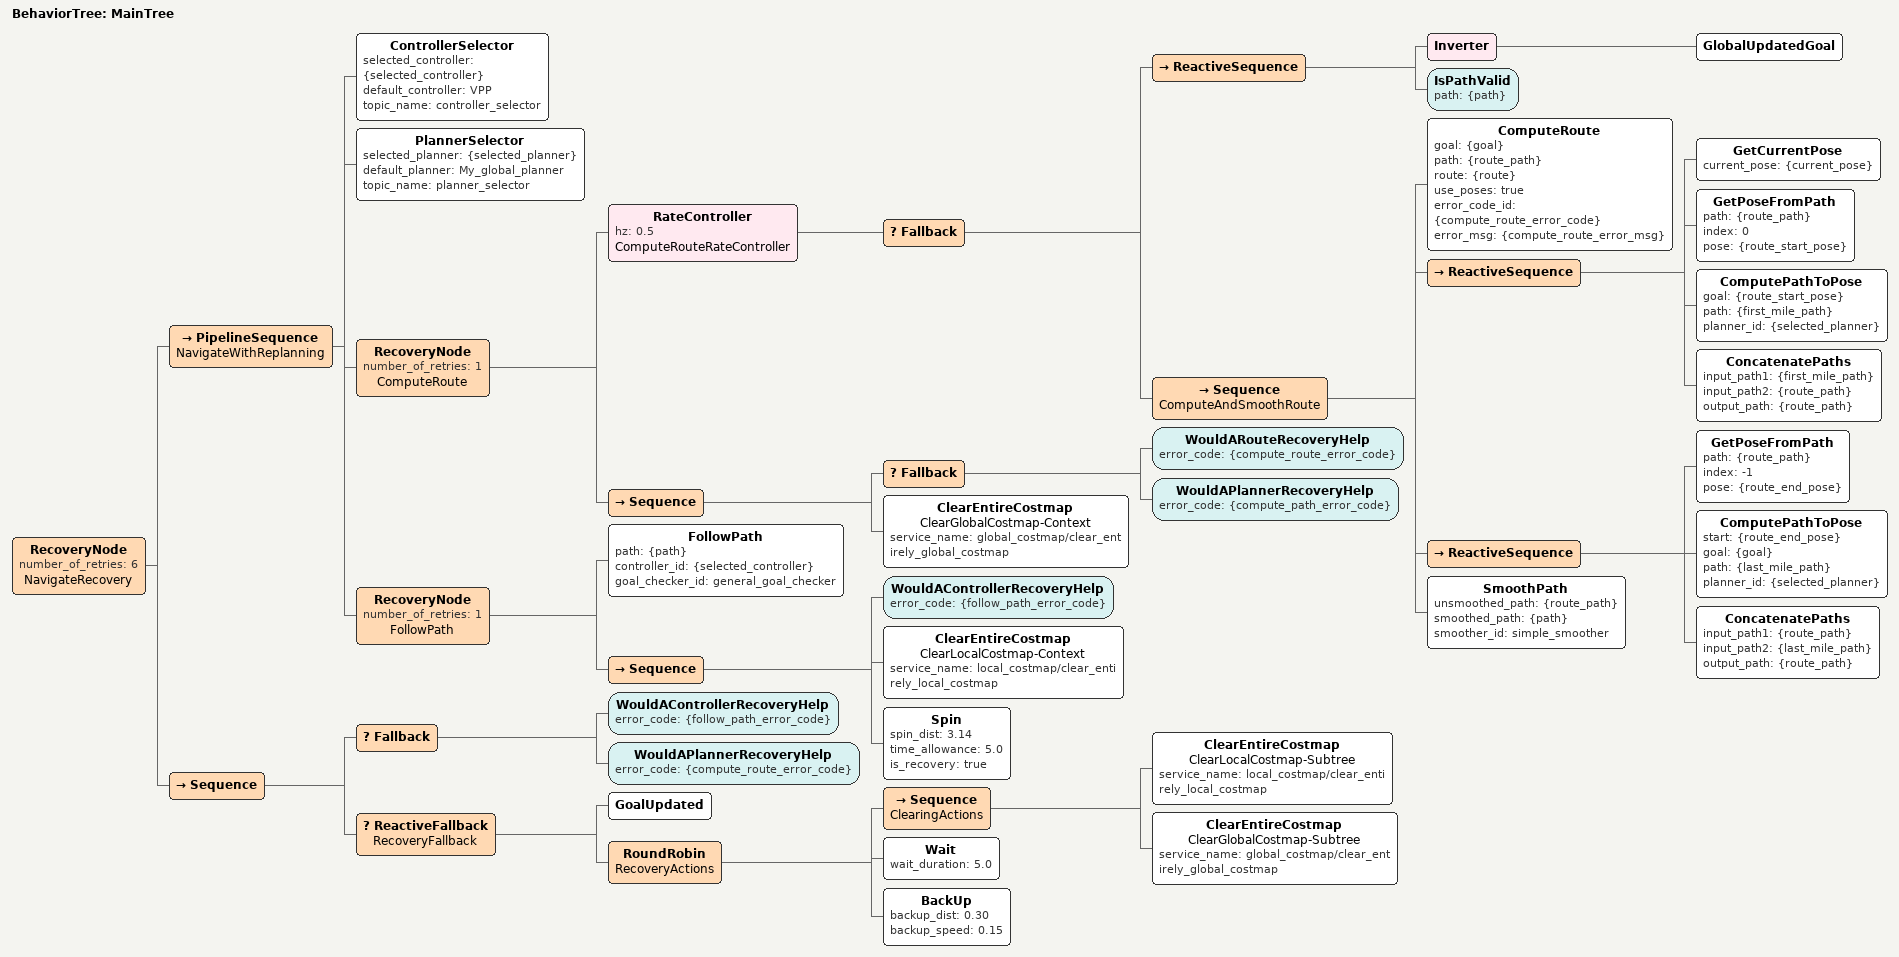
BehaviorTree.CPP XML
<root BTCPP_format="3" main_tree_to_execute="MainTree">
  <BehaviorTree ID="MainTree">
    <RecoveryNode number_of_retries="6" name="NavigateRecovery">
      <PipelineSequence name="NavigateWithReplanning">
        <ControllerSelector selected_controller="{selected_controller}" default_controller="VPP" topic_name="controller_selector"/>
        <PlannerSelector selected_planner="{selected_planner}" default_planner="My_global_planner" topic_name="planner_selector"/>
        <RecoveryNode number_of_retries="1" name="ComputeRoute">
          <RateController hz="0.5" name="ComputeRouteRateController">
              <Fallback>
                <!-- Compute a new route if a new goal is found or the path is no longer valid -->
                <ReactiveSequence>
                  <Inverter>
                    <GlobalUpdatedGoal/>
                  </Inverter>
                  <IsPathValid path="{path}"/> <!-- Base it on the complete connected 'path', not simply the 'route_path' -->
                </ReactiveSequence>
                <Sequence name="ComputeAndSmoothRoute">
                  <!-- Compute the route -->
                  <ComputeRoute goal="{goal}" path="{route_path}" route="{route}" use_poses="true" error_code_id="{compute_route_error_code}" error_msg="{compute_route_error_msg}"/>

                  <!-- Find if the route start node is far from the robot's current pose; if so, connect them for 'first mile'. -->
                  <ReactiveSequence>

                    <GetCurrentPose current_pose="{current_pose}"  />
                    <GetPoseFromPath path="{route_path}" index="0" pose="{route_start_pose}"/>
                    <ComputePathToPose goal="{route_start_pose}" path="{first_mile_path}" planner_id="{selected_planner}" />
                    <ConcatenatePaths input_path1="{first_mile_path}" input_path2="{route_path}" output_path="{route_path}"/>
                  </ReactiveSequence>

                  <!-- Find if the route end node is far from the goal pose; if so, connect them for 'last mile'. -->
                   <ReactiveSequence>
                    <GetPoseFromPath path="{route_path}" index="-1" pose="{route_end_pose}"/>
                    <ComputePathToPose start="{route_end_pose}" goal="{goal}" path="{last_mile_path}" planner_id="{selected_planner}" />
                    <ConcatenatePaths input_path1="{route_path}" input_path2="{last_mile_path}" output_path="{route_path}"/>
                  </ReactiveSequence>
                  <!-- Smooth the completed route -->
                  <SmoothPath unsmoothed_path="{route_path}" smoothed_path="{path}" smoother_id="simple_smoother" />
                </Sequence>
              </Fallback>
            </RateController>
          <Sequence>s
            <Fallback>
              <WouldARouteRecoveryHelp error_code="{compute_route_error_code}"/>
              <WouldAPlannerRecoveryHelp error_code="{compute_path_error_code}"/>
            </Fallback>
            <ClearEntireCostmap name="ClearGlobalCostmap-Context" service_name="global_costmap/clear_entirely_global_costmap"/>
          </Sequence>
        </RecoveryNode>
        <RecoveryNode number_of_retries="1" name="FollowPath">
          <FollowPath path="{path}" controller_id="{selected_controller}"  goal_checker_id="general_goal_checker" />
          <Sequence>
            <WouldAControllerRecoveryHelp error_code="{follow_path_error_code}"/>
            <ClearEntireCostmap name="ClearLocalCostmap-Context" service_name="local_costmap/clear_entirely_local_costmap"/>
            <Spin spin_dist="3.14" time_allowance="5.0" is_recovery="true" />
          </Sequence>
        </RecoveryNode>
      </PipelineSequence>
      <Sequence>
        <Fallback>
          <WouldAControllerRecoveryHelp error_code="{follow_path_error_code}"/>
          <WouldAPlannerRecoveryHelp error_code="{compute_route_error_code}"/>
        </Fallback>
        <ReactiveFallback name="RecoveryFallback">
          <GoalUpdated/>
          <RoundRobin name="RecoveryActions">
            <Sequence name="ClearingActions">
              <ClearEntireCostmap name="ClearLocalCostmap-Subtree" service_name="local_costmap/clear_entirely_local_costmap"/>
              <ClearEntireCostmap name="ClearGlobalCostmap-Subtree" service_name="global_costmap/clear_entirely_global_costmap"/>
            </Sequence>
            <Wait wait_duration="5.0"/>
            <BackUp backup_dist="0.30" backup_speed="0.15" />
          </RoundRobin>
        </ReactiveFallback>
      </Sequence>
    </RecoveryNode>
  </BehaviorTree>
</root>
